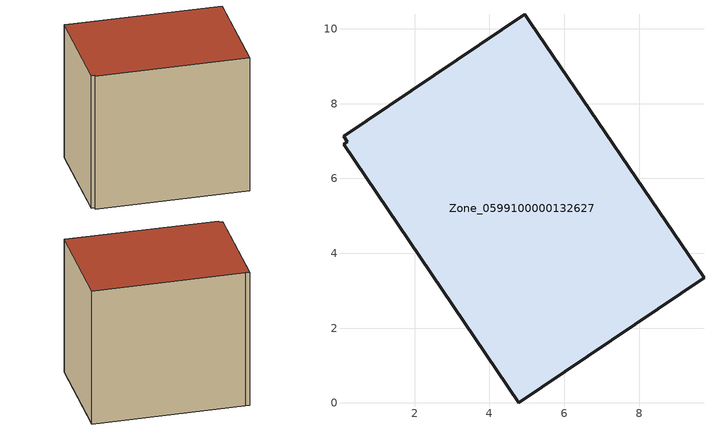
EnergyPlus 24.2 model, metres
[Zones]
Zone_0599100000132627
 floor ground (C_G): 5.07,10.19 9.73,3.34 4.78,0 0.1,6.91 0.2,6.98 0.1,7.13 4.94,10.39 z0
 wall outside (C_F): 4.94,10.39 0.1,7.13 0.2,6.98 0.1,6.91 4.78,0 9.73,3.34 5.07,10.19 4.94,10.39 z0:7.89
 roof outside (C_R): 9.73,3.34 5.07,10.19 4.94,10.39 0.1,7.13 0.2,6.98 0.1,6.91 4.78,0 z7.89
[BUILDING]
Pand.0599100000132627: North Axis=0; Terrain=City; Loads Convergence Tolerance Value=0.04; Temperature Convergence Tolerance Value=0.4; Solar Distribution=FullExterior; Maximum Number of Warmup Days=25; Minimum Number of Warmup Days=1
[Site:Location]
Rotterdam.The.Hague.AP_ZH_NLD Design_Conditions: Latitude=51.96; Longitude=4.45; Time Zone=1; Elevation=-4.5
[SITE:GROUNDTEMPERATURE:BUILDINGSURFACE]
18, 18, 18, 18, 18, 18, 18, 18, 18, 18, 18, 18
[MATERIAL] Thermal Absorptance=0.9; Solar Absorptance=0.7; Visible Absorptance=0.7
Name | Roughness | Thickness | Conductivity | Density | Specific Heat
G.TI.1965-1974 | MediumSmooth | 0.15 | 0.882353 | 540 | 1210
F.TI.1965-1974 | Rough | 0.3 | 0.697674 | 1920 | 840
R.TI.1965-1974 | MediumRough | 0.2 | 0.232558 | 1500 | 1000
[CONSTRUCTION]
C_G: G.TI.1965-1974
C_F: F.TI.1965-1974
C_R: R.TI.1965-1974
[ZONE]
Zone_0599100000132627: Type=1; Multiplier=1; Ceiling Height=Autocalculate; Volume=Autocalculate; Floor Area=autocalculate; Part of Total Floor Area=Yes
[ZONEINFILTRATION:DESIGNFLOWRATE]
Infil_Zone_0599100000132627: Zone or ZoneList or Space or SpaceList=Zone_0599100000132627; Schedule=AlwaysOn; Design Flow Rate Calculation Method=Flow/Area; Flow Rate per Floor Area=0.003; Constant Term Coefficient=1; Temperature Term Coefficient=0; Velocity Term Coefficient=0; Velocity Squared Term Coefficient=0
[HVACTEMPLATE:ZONE:IDEALLOADSAIRSYSTEM]
Zone_0599100000132627: Maximum Heating Supply Air Temperature=50; Minimum Cooling Supply Air Temperature=13; Maximum Heating Supply Air Humidity Ratio=0.0156; Minimum Cooling Supply Air Humidity Ratio=0.0077; Heating Limit=NoLimit; Cooling Limit=NoLimit; Dehumidification Control Type=ConstantSensibleHeatRatio; Cooling Sensible Heat Ratio=0.7; Dehumidification Setpoint=60; Humidification Control Type=None; Humidification Setpoint=30; Outdoor Air Method=None; Outdoor Air Flow Rate per Person=0.00944; Outdoor Air Flow Rate per Zone Floor Area=0; Outdoor Air Flow Rate per Zone=0; Demand Controlled Ventilation Type=None; Outdoor Air Economizer Type=NoEconomizer; Heat Recovery Type=None; Sensible Heat Recovery Effectiveness=0.7; Latent Heat Recovery Effectiveness=0.65
[ZONECONTROL:THERMOSTAT]
ThermostatControl_Zone_0599100000132627: Zone or ZoneList=Zone_0599100000132627; Control Type Schedule=DualSetpointControlType; Control 1=Thermostat_Zone_0599100000132627; Temperature Difference Between Cutout And Setpoint=0
[THERMOSTATSETPOINT:DUALSETPOINT]
Thermostat_Zone_0599100000132627: Heating Setpoint Temperature Schedule=HeatingSetpoint_Zone_0599100000132627; Cooling Setpoint Temperature Schedule=CoolingSetpoint_Zone_0599100000132627
[SCHEDULE:COMPACT]
HeatingSetpoint_Zone_0599100000132627: Through: 12/31, For: AllDays, Until: 24:00, 21
CoolingSetpoint_Zone_0599100000132627: Through: 12/31, For: AllDays, Until: 24:00, 24
DualSetpointControlType: Through: 12/31, For: AllDays, Until: 24:00, 4
AlwaysOn: Through: 12/31, For: AllDays, Until: 24:00, 1
